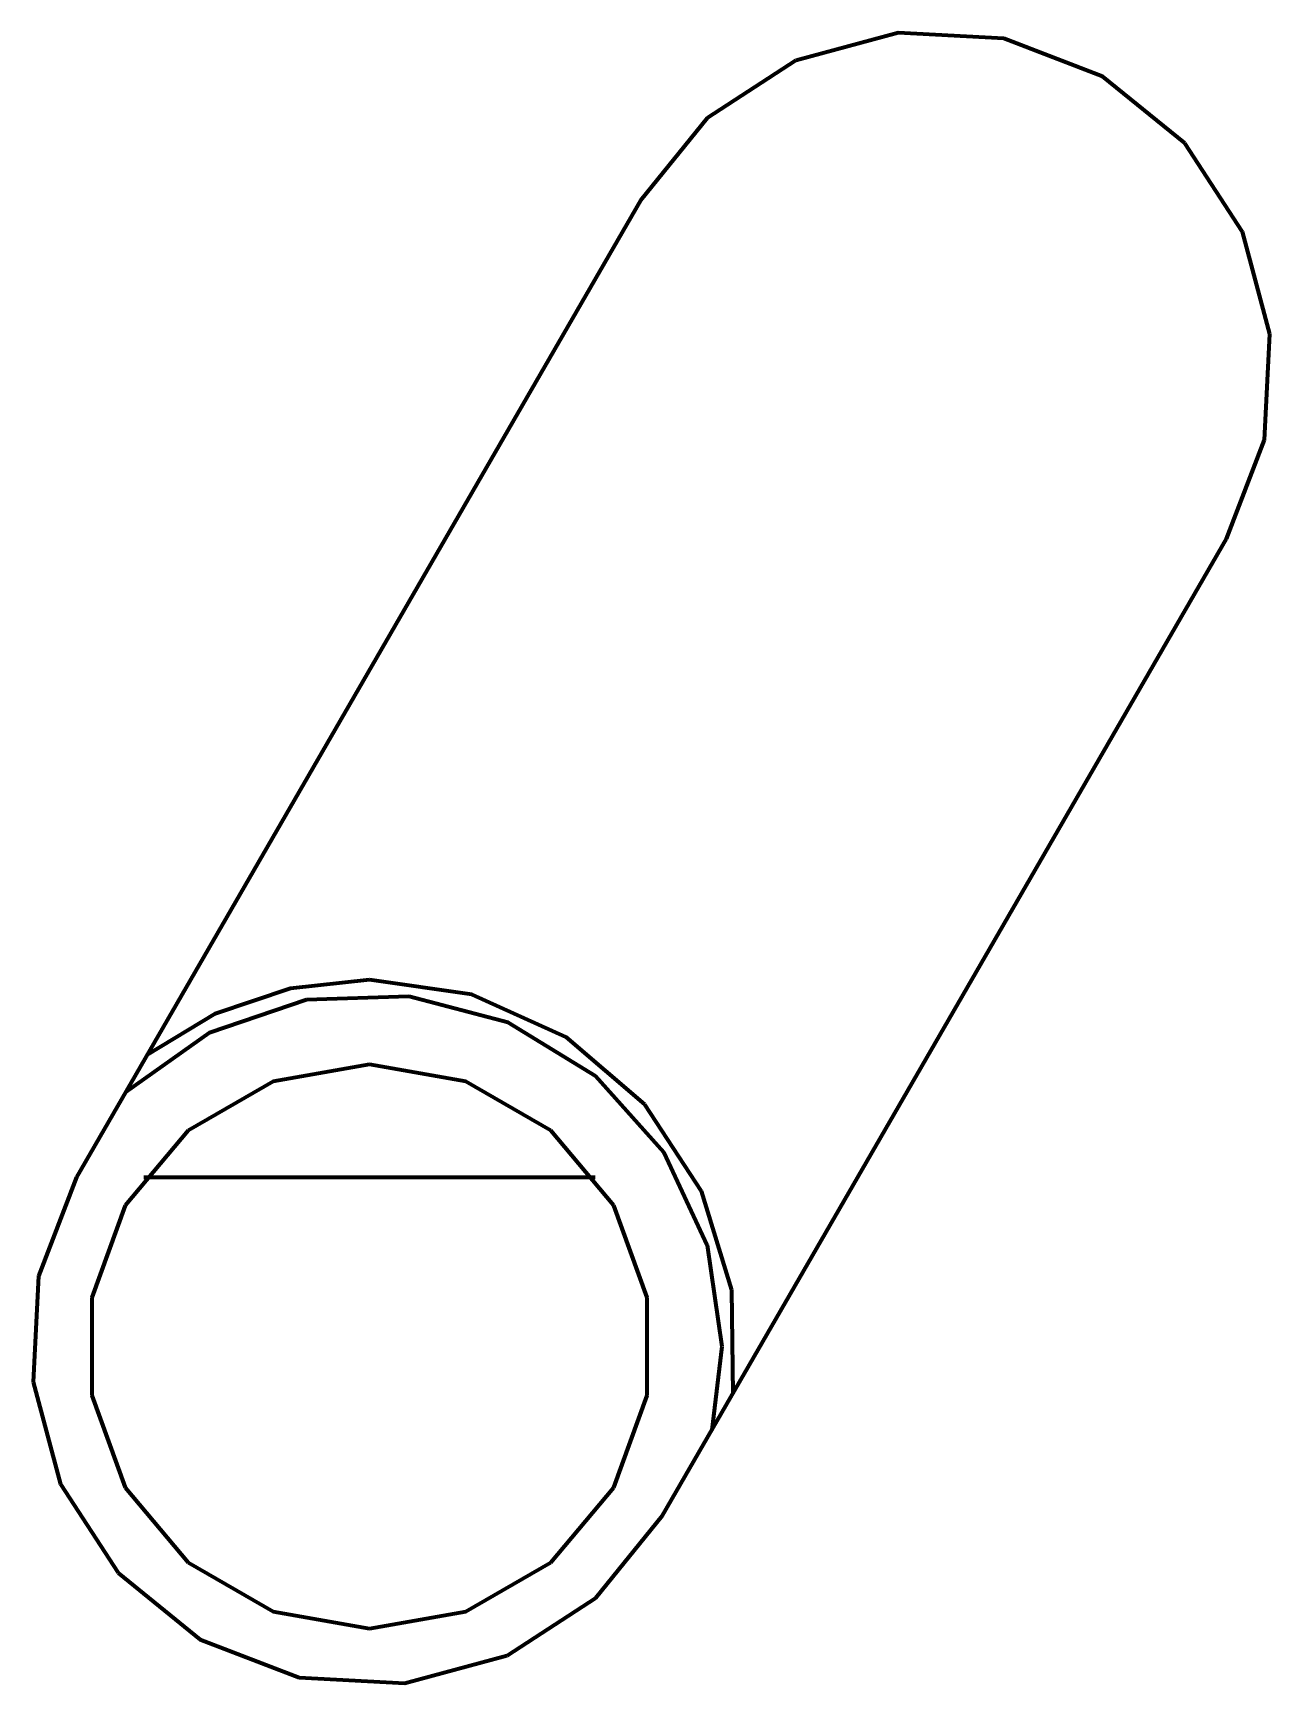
# Model space of a CAD drawing. Header units: millimetres. Extents: x 0 to 594, y 0 to 420.
# Drawn here: x 156.577 to 157.016, y 393.845 to 394.43 of the extents above; entities that cross this region are included whole.
import ezdxf

# ---------------------------------------------------------------- set-up
doc = ezdxf.new("R2010")
doc.units = ezdxf.units.MM

msp = doc.modelspace()

# ---------------------------------------------------------------- linework, layer by layer
at = {"color": 1, "lineweight": 70}
for p, q in [((156.88387, 394.42995), (156.8476, 394.42023)), ((156.92136, 394.42798), (156.88387, 394.42995)), ((156.95641, 394.41453), (156.92136, 394.42798)), ((156.8476, 394.42023), (156.81612, 394.39978)), ((156.98559, 394.3909), (156.95641, 394.41453)), ((156.81612, 394.39978), (156.79249, 394.37061)), ((157.00604, 394.35941), (156.98559, 394.3909)), ((156.79249, 394.37061), (156.59249, 394.0242)), ((157.01575, 394.32315), (157.00604, 394.35941)), ((157.01379, 394.28566), (157.01575, 394.32315)), ((157.00033, 394.25061), (157.01379, 394.28566)), ((156.80033, 393.9042), (157.00033, 394.25061)), ((156.66836, 394.09113), (156.64164, 394.08209)), ((156.69641, 394.0942), (156.66836, 394.09113)), ((156.73275, 394.08902), (156.69641, 394.0942)), ((156.63962, 394.07555), (156.67405, 394.08718)), ((156.67405, 394.08718), (156.71037, 394.08841)), ((156.71037, 394.08841), (156.74551, 394.07915)), ((156.76618, 394.07389), (156.73275, 394.08902)), ((156.64164, 394.08209), (156.61749, 394.0675)), ((156.60999, 394.05451), (156.63962, 394.07555)), ((156.74551, 394.07915), (156.7765, 394.06016)), ((156.79406, 394.05001), (156.76618, 394.07389)), ((156.69641, 394.0642), (156.66221, 394.05817)), ((156.73061, 394.05817), (156.69641, 394.0642)), ((156.66221, 394.05817), (156.63213, 394.0408)), ((156.76069, 394.0408), (156.73061, 394.05817)), ((156.7765, 394.06016), (156.80073, 394.03307)), ((156.81415, 394.0193), (156.79406, 394.05001)), ((156.63213, 394.0408), (156.60981, 394.0142)), ((156.78301, 394.0142), (156.76069, 394.0408)), ((156.80073, 394.03307), (156.81613, 394.00015)), ((156.59249, 394.0242), (156.57903, 393.98915)), ((156.61641, 394.0242), (156.77641, 394.0242)), ((156.82486, 393.9842), (156.81415, 394.0193)), ((156.60981, 394.0142), (156.59793, 393.98156)), ((156.79489, 393.98156), (156.78301, 394.0142)), ((156.81613, 394.00015), (156.82141, 393.9642)), ((156.57903, 393.98915), (156.57707, 393.95165)), ((156.59793, 393.98156), (156.59793, 393.94683)), ((156.79489, 393.94683), (156.79489, 393.98156)), ((156.82533, 393.9475), (156.82486, 393.9842)), ((156.82141, 393.9642), (156.81783, 393.93451)), ((156.57707, 393.95165), (156.58679, 393.91539)), ((156.59793, 393.94683), (156.60981, 393.9142)), ((156.78301, 393.9142), (156.79489, 393.94683)), ((156.58679, 393.91539), (156.60723, 393.8839)), ((156.60981, 393.9142), (156.63213, 393.88759)), ((156.76069, 393.88759), (156.78301, 393.9142)), ((156.77671, 393.87502), (156.80033, 393.9042)), ((156.63213, 393.88759), (156.66221, 393.87023)), ((156.73061, 393.87023), (156.76069, 393.88759)), ((156.60723, 393.8839), (156.63641, 393.86027)), ((156.74522, 393.85457), (156.77671, 393.87502)), ((156.66221, 393.87023), (156.69641, 393.8642)), ((156.69641, 393.8642), (156.73061, 393.87023)), ((156.63641, 393.86027), (156.67146, 393.84682)), ((156.70895, 393.84485), (156.74522, 393.85457)), ((156.67146, 393.84682), (156.70895, 393.84485))]:
    msp.add_line(p, q, dxfattribs=at)

doc.saveas('drawing.dxf')
